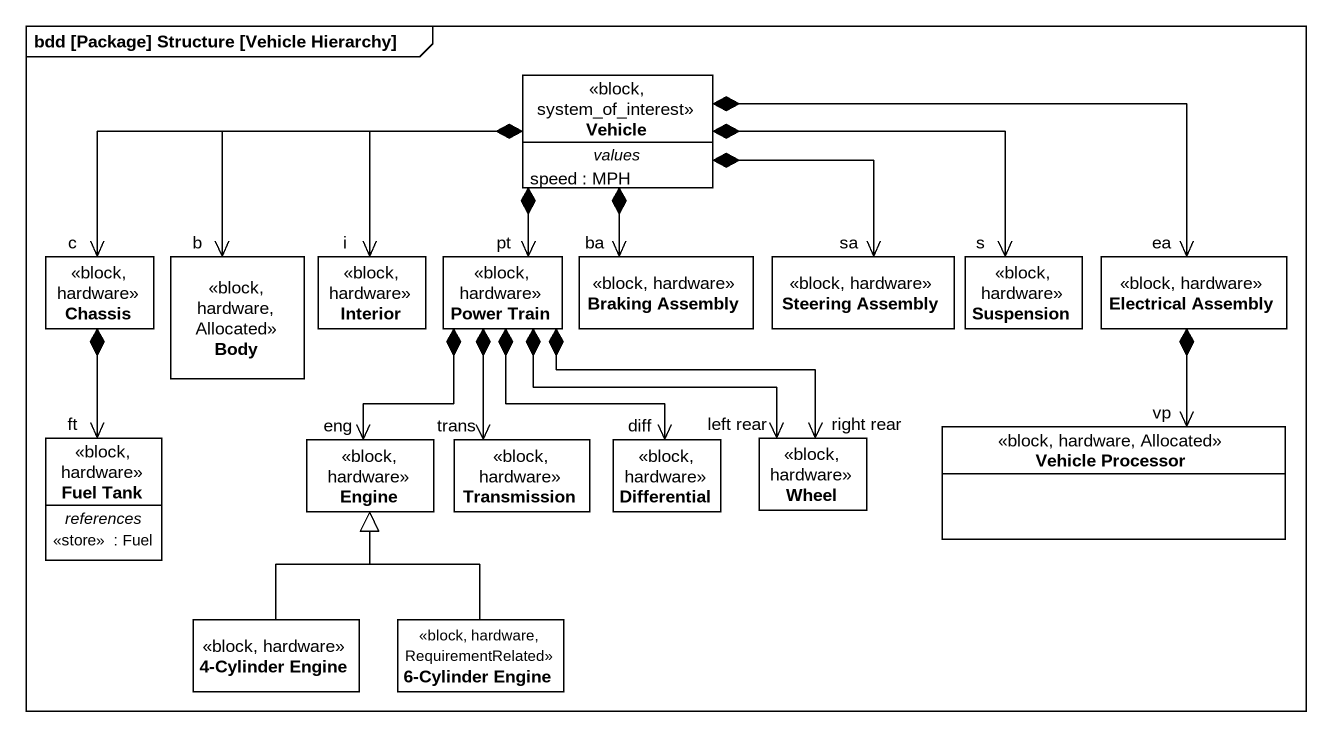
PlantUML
@startuml
mainframe bdd [Package] Structure [Vehicle Hierarchy]
hide circle
hide empty members
class Vehicle <<block, system_of_interest>> {
  -- values --
  speed : MPH
}
class Chassis <<block, hardware>>
class Body <<block, hardware, Allocated>>
class Interior <<block, hardware>>
class "Power Train" as Power_Train <<block, hardware>>
class "Braking Assembly" as Braking_Assembly <<block, hardware>>
class "Steering Assembly" as Steering_Assembly <<block, hardware>>
class Suspension <<block, hardware>>
class "Electrical Assembly" as Electrical_Assembly <<block, hardware>>
class "Vehicle Processor" as Vehicle_Processor <<block, hardware, Allocated>>
class "Fuel Tank" as Fuel_Tank <<block, hardware>> {
  -- references --
  <<store>>  : Fuel
}
class Engine <<block, hardware>>
class Transmission <<block, hardware>>
class Differential <<block, hardware>>
class Wheel <<block, hardware>>
class "4-Cylinder Engine" as c4_Cylinder_Engine <<block, hardware>>
class "6-Cylinder Engine" as c6_Cylinder_Engine <<block, hardware, RequirementRelated>>
Vehicle *-left-> "c" Chassis
Vehicle *-left-> "b" Body
Vehicle *--> "i" Interior
Vehicle *--> "pt" Power_Train
Vehicle *--> "ba" Braking_Assembly
Vehicle *--> "sa" Steering_Assembly
Vehicle *-right-> "s" Suspension
Vehicle *-right-> "ea" Electrical_Assembly
Chassis *--> "ft" Fuel_Tank
Power_Train *--> "eng" Engine
Power_Train *--> "trans" Transmission
Power_Train *--> "diff" Differential
Power_Train *-right-> "right rear" Wheel
Power_Train *-right-> "left rear" Wheel
Electrical_Assembly *--> "vp" Vehicle_Processor
c4_Cylinder_Engine -up-|> Engine
c6_Cylinder_Engine -up-|> Engine
@enduml
